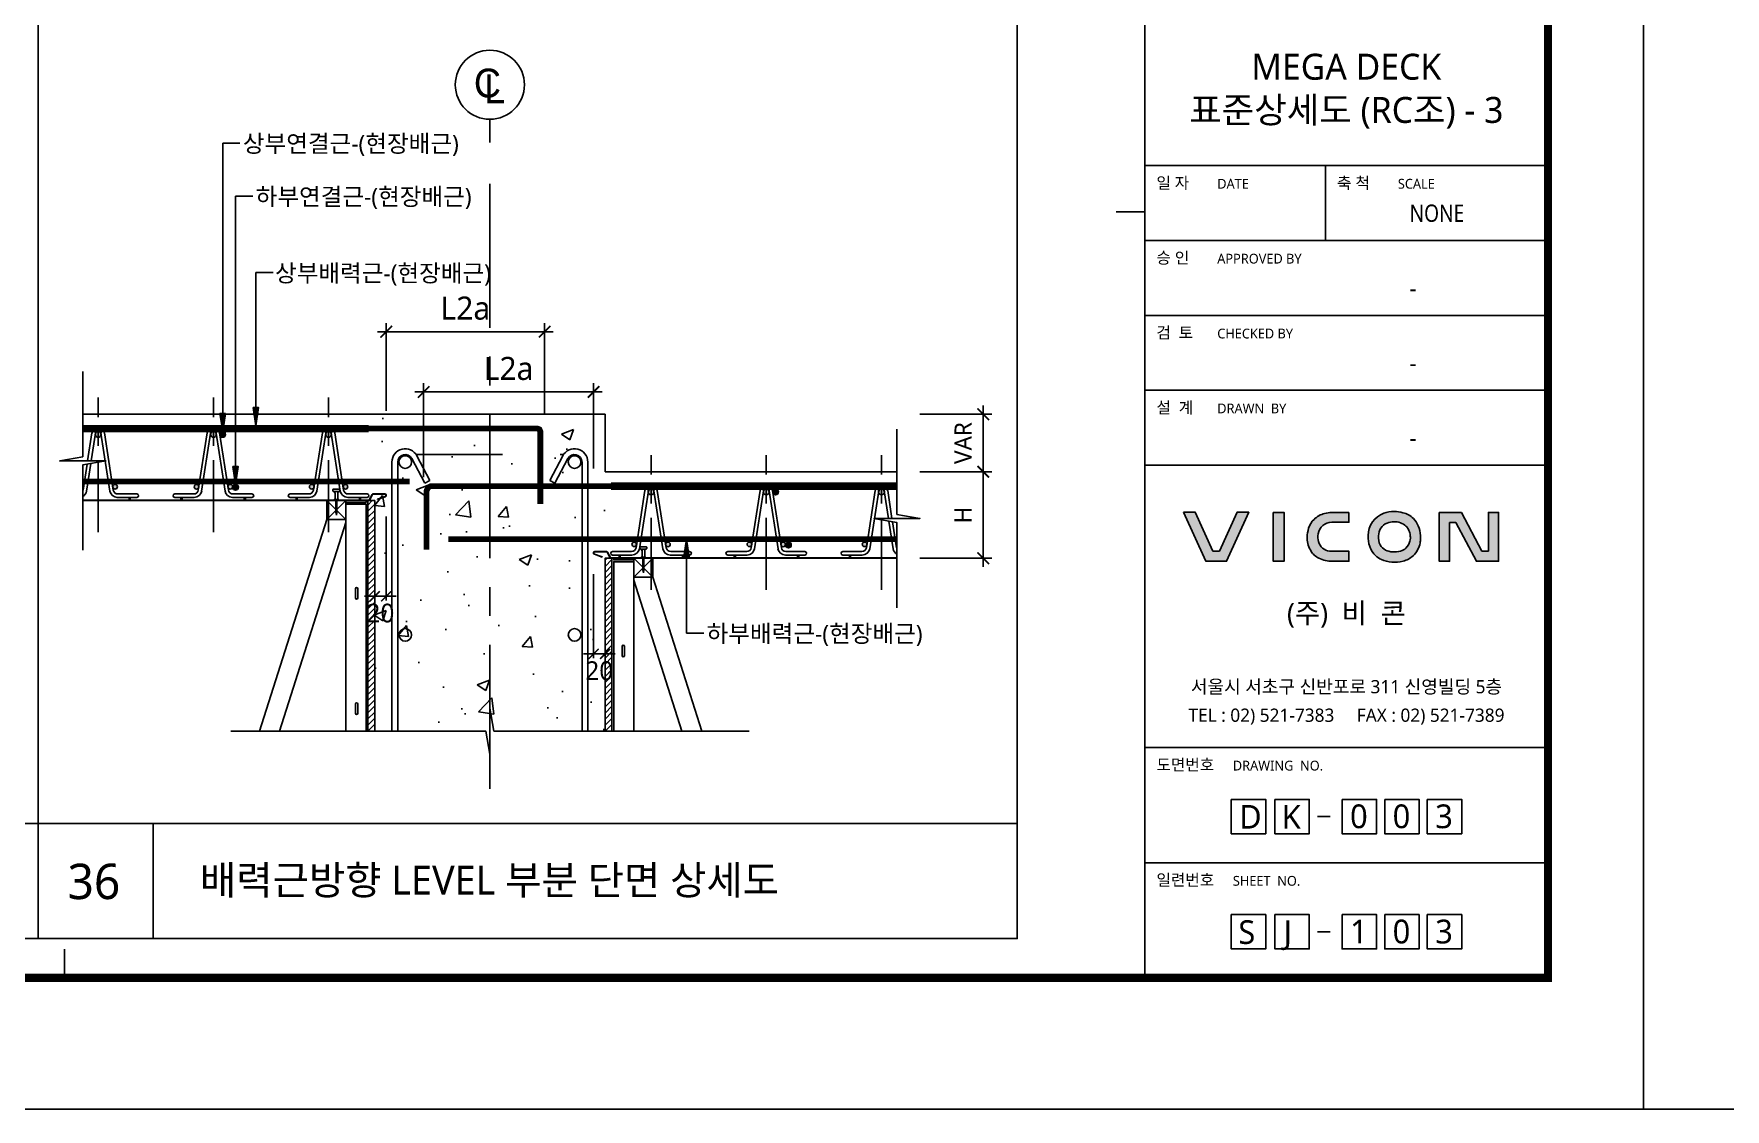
# Model space of a CAD drawing. Extents: x 10983 to 44623, y -18406 to 11294.
# Drawn here: x 33418 to 36354, y -6526 to -4660 of the extents above; entities that cross this region are included whole.
import ezdxf
from ezdxf.enums import TextEntityAlignment as Align

# ---------------------------------------------------------------- set-up
doc = ezdxf.new("R2010")
doc.units = 0
doc.header["$LTSCALE"] = 100
doc.header["$MEASUREMENT"] = 0
doc.header["$PDMODE"] = 3
doc.header["$PDSIZE"] = 10
for name, pattern in [('CEN', [62, 60, -1, 0, -1]), ('CENTERX2', [4, 2.5, -0.5, 0.5, -0.5]), ('HID', [2.5, 1.5, -1])]:
    doc.linetypes.add(name, pattern=pattern)
doc.layers.get('0').update_dxf_attribs({"linetype": 'CONTINUOUS'})
doc.layers.get('Defpoints').update_dxf_attribs({"color": 165, "linetype": 'CONTINUOUS'})
for name, color, linetype in [('-상부연결근', 4, 'CONTINUOUS'), ('-하부배력근', 3, 'CONTINUOUS'), ('-하부연결근', 4, 'CONTINUOUS'), ('0-TEXT', 3, 'CONTINUOUS'), ('DECK-CEN', 1, 'CEN'), ('DECK-CON', 2, 'CONTINUOUS'), ('DECK-DIM', 255, 'CONTINUOUS'), ('DECK-ETC STEEL', 6, 'CONTINUOUS'), ('DECK-HATCH', 251, 'CONTINUOUS'), ('DECK-LATTICE', 7, 'CONTINUOUS'), ('DECK-MAIN BAR', 2, 'CONTINUOUS'), ('DECK-PG', 4, 'CONTINUOUS'), ('DECK-RC', 251, 'CONTINUOUS'), ('DECK-RC(ETC)', 252, 'CONTINUOUS'), ('DECK-TABLE', 7, 'CONTINUOUS'), ('DECK-TEX1', 6, 'CONTINUOUS'), ('DECK-TEXT', 7, 'CONTINUOUS'), ('DECK-TITLE TEXT', 3, 'CONTINUOUS'), ('DECK-TRANS', 3, 'CONTINUOUS'), ('E2', 7, 'CONTINUOUS'), ('form', 7, 'CONTINUOUS'), ('form_TEX', 7, 'CONTINUOUS')]:
    doc.layers.add(name, color=color, linetype=linetype)
doc.styles.add('SY Panel', font='malgun.ttf')
doc.styles.add('VICON TEXT', font='malgun.ttf')
doc.styles.add('굴림', font='Gulim.ttf')
doc.styles.add('맑은고딕', font='malgun.ttf')
doc.dimstyles.new('STDECK-DIM', dxfattribs={"dimtxt": 35, "dimasz": 20, "dimexe": 15, "dimexo": 40, "dimgap": 10, "dimtad": 1, "dimdec": 0, "dimtxsty": 'SY Panel', "dimblk": 'ARCHTICK', "dimcen": 2.5, "dimdle": 15, "dimclrd": 7, "dimclre": 7, "dimclrt": 6, "dimadec": 0, "dimazin": 0, "dimtfac": 1, "dimtdec": 0, "dimtmove": 0, "dimatfit": 3, "dimldrblk": 'ARCHTICK', "dimfxl": 1, "dimarcsym": 0})
doc.dimstyles.new('STDECK-DIM 2', dxfattribs={"dimscale": 2.5, "dimtxt": 12, "dimasz": 7, "dimexe": 3, "dimexo": 3, "dimgap": 3, "dimtad": 1, "dimdec": 0, "dimlunit": 6, "dimtxsty": 'VICON TEXT', "dimblk": 'ARCHTICK', "dimcen": 2.5, "dimclrd": 7, "dimclre": 7, "dimclrt": 6, "dimadec": 0, "dimazin": 0, "dimtfac": 1, "dimtdec": 0, "dimtix": 1, "dimtmove": 0, "dimatfit": 3, "dimfxl": 1, "dimarcsym": 0})

# ---------------------------------------------------------------- blocks, each defined once
blk = doc.blocks.new('_ArchTick')
at = {"color": 0, "linetype": 'ByBlock', "const_width": 0.15}
blk.add_lwpolyline([(-0.5, -0.5), (0.5, 0.5)], dxfattribs=at)
blk = doc.blocks.new('*D194')
at = {"layer": 'DECK-DIM', "color": 7, "lineweight": -2}
for p, q in [((34009.5, -5497.4), (34009.5, -5643.5)), ((34029.5, -5497.4), (34029.5, -5643.5)), ((34009.5, -5636), (33992, -5636)), ((34029.5, -5636), (34009.5, -5636)), ((34029.5, -5636), (34047, -5636))]:
    blk.add_line(p, q, dxfattribs=at)
at = {"layer": 'Defpoints', "color": 0, "ltscale": 0.5}
for p in [(34009.5, -5489.9), (34029.5, -5489.9), (34009.5, -5636)]:
    blk.add_point(p, dxfattribs=at)
at = {"layer": 'DECK-DIM', "color": 7, "lineweight": -2, "ltscale": 0.5, "xscale": 17.5, "yscale": 17.5, "zscale": 17.5}
blk.add_blockref('_ArchTick', (34009.5, -5636), dxfattribs=at)
at = {"layer": 'DECK-DIM', "color": 7, "lineweight": -2, "ltscale": 0.5, "xscale": 17.5, "yscale": 17.5, "zscale": 17.5, "rotation": 180}
blk.add_blockref('_ArchTick', (34029.5, -5636), dxfattribs=at)
at = {"layer": 'DECK-DIM', "color": 6, "ltscale": 0.5, "insert": (34019.5, -5665.3), "char_height": 32.5, "attachment_point": 5, "style": 'VICON TEXT'}
blk.add_mtext('20', dxfattribs=at)
blk = doc.blocks.new('*D206')
at = {"layer": 'DECK-DIM', "color": 7, "lineweight": -2}
for p, q in [((34956.2, -5419.9), (35081.2, -5419.9)), ((35066.2, -5404.9), (35066.2, -5584.9)), ((34956.2, -5569.9), (35081.2, -5569.9))]:
    blk.add_line(p, q, dxfattribs=at)
at = {"layer": 'Defpoints', "color": 0, "ltscale": 0.5}
for p in [(34916.2, -5419.9), (34916.2, -5569.9), (35066.2, -5569.9)]:
    blk.add_point(p, dxfattribs=at)
at = {"layer": 'DECK-DIM', "color": 7, "lineweight": -2, "ltscale": 0.5, "xscale": 20, "yscale": 20, "zscale": 20}
for p, rotation in [((35066.2, -5419.9), 90), ((35066.2, -5569.9), 270)]:
    blk.add_blockref('_ArchTick', p, dxfattribs=dict(at, rotation=rotation))
at = {"layer": 'DECK-DIM', "color": 6, "ltscale": 0.5, "insert": (35031.2, -5494.9), "char_height": 30, "attachment_point": 5, "rotation": 90, "style": 'SY Panel'}
blk.add_mtext('H', dxfattribs=at)
blk = doc.blocks.new('*D207')
at = {"layer": 'DECK-DIM', "color": 7, "lineweight": -2}
for p, q in [((35066.2, -5304.9), (35066.2, -5434.9)), ((34956.2, -5319.9), (35081.2, -5319.9)), ((34956.2, -5419.9), (35081.2, -5419.9))]:
    blk.add_line(p, q, dxfattribs=at)
at = {"layer": 'Defpoints', "color": 0, "ltscale": 0.5}
for p in [(34916.2, -5319.9), (34916.2, -5419.9), (35066.2, -5419.9)]:
    blk.add_point(p, dxfattribs=at)
at = {"layer": 'DECK-DIM', "color": 7, "lineweight": -2, "ltscale": 0.5, "xscale": 20, "yscale": 20, "zscale": 20}
for p, rotation in [((35066.2, -5319.9), 90), ((35066.2, -5419.9), 270)]:
    blk.add_blockref('_ArchTick', p, dxfattribs=dict(at, rotation=rotation))
at = {"layer": 'DECK-DIM', "color": 6, "ltscale": 0.5, "insert": (35031.2, -5369.9), "char_height": 30, "attachment_point": 5, "rotation": 90, "style": 'SY Panel'}
blk.add_mtext('VAR', dxfattribs=at)
blk = doc.blocks.new('*D208')
at = {"layer": 'DECK-DIM', "color": 7, "lineweight": -2}
for p, q in [((34389.5, -5597.4), (34389.5, -5743.5)), ((34409.5, -5597.4), (34409.5, -5743.5)), ((34389.5, -5736), (34372, -5736)), ((34389.5, -5736), (34409.5, -5736)), ((34409.5, -5736), (34427, -5736))]:
    blk.add_line(p, q, dxfattribs=at)
at = {"layer": 'Defpoints', "color": 0, "ltscale": 0.5}
for p in [(34389.5, -5589.9), (34409.5, -5589.9), (34409.5, -5736)]:
    blk.add_point(p, dxfattribs=at)
at = {"layer": 'DECK-DIM', "color": 7, "lineweight": -2, "ltscale": 0.5, "xscale": 17.5, "yscale": 17.5, "zscale": 17.5}
blk.add_blockref('_ArchTick', (34389.5, -5736), dxfattribs=at)
at = {"layer": 'DECK-DIM', "color": 7, "lineweight": -2, "ltscale": 0.5, "xscale": 17.5, "yscale": 17.5, "zscale": 17.5, "rotation": 180}
blk.add_blockref('_ArchTick', (34409.5, -5736), dxfattribs=at)
at = {"layer": 'DECK-DIM', "color": 6, "ltscale": 0.5, "insert": (34399.5, -5765.3), "char_height": 32.5, "attachment_point": 5, "style": 'VICON TEXT'}
blk.add_mtext('20', dxfattribs=at)
blk = doc.blocks.new('*D211')
at = {"layer": 'DECK-DIM', "color": 7, "lineweight": -2}
for p, q in [((34029.5, -5314.1), (34029.5, -5161.7)), ((34304.5, -5319.1), (34304.5, -5161.7)), ((34014.5, -5176.7), (34319.5, -5176.7))]:
    blk.add_line(p, q, dxfattribs=at)
at = {"layer": 'Defpoints', "color": 0, "ltscale": 0.5}
for p in [(34304.5, -5176.7), (34029.5, -5354.1), (34304.5, -5359.1)]:
    blk.add_point(p, dxfattribs=at)
at = {"layer": 'DECK-DIM', "color": 7, "lineweight": -2, "ltscale": 0.5, "xscale": 20, "yscale": 20, "zscale": 20, "rotation": 180}
blk.add_blockref('_ArchTick', (34029.5, -5176.7), dxfattribs=at)
at = {"layer": 'DECK-DIM', "color": 7, "lineweight": -2, "ltscale": 0.5, "xscale": 20, "yscale": 20, "zscale": 20}
blk.add_blockref('_ArchTick', (34304.5, -5176.7), dxfattribs=at)
at = {"layer": 'DECK-DIM', "color": 6, "ltscale": 0.5, "insert": (34167, -5136), "char_height": 40, "attachment_point": 5, "style": 'SY Panel'}
blk.add_mtext('L2a', dxfattribs=at)
blk = doc.blocks.new('*D215')
at = {"layer": 'DECK-DIM', "color": 7, "lineweight": -2}
for p, q in [((34079.5, -5281.3), (34404.5, -5281.3)), ((34094.5, -5429.1), (34094.5, -5266.3)), ((34389.5, -5414.1), (34389.5, -5266.3))]:
    blk.add_line(p, q, dxfattribs=at)
at = {"layer": 'Defpoints', "color": 0, "ltscale": 0.5}
for p in [(34389.5, -5281.3), (34389.5, -5454.1), (34094.5, -5469.1)]:
    blk.add_point(p, dxfattribs=at)
at = {"layer": 'DECK-DIM', "color": 7, "lineweight": -2, "ltscale": 0.5, "xscale": 20, "yscale": 20, "zscale": 20, "rotation": 180}
blk.add_blockref('_ArchTick', (34094.5, -5281.3), dxfattribs=at)
at = {"layer": 'DECK-DIM', "color": 7, "lineweight": -2, "ltscale": 0.5, "xscale": 20, "yscale": 20, "zscale": 20}
blk.add_blockref('_ArchTick', (34389.5, -5281.3), dxfattribs=at)
at = {"layer": 'DECK-DIM', "color": 6, "ltscale": 0.5, "insert": (34242, -5240.7), "char_height": 40, "attachment_point": 5, "style": 'SY Panel'}
blk.add_mtext('L2a', dxfattribs=at)
blk = doc.blocks.new('tg4')
at = {"layer": 'DECK-MAIN BAR'}
h = blk.add_hatch(color=256, dxfattribs=at)
h.dxf.hatch_style = 1
h.paths.add_polyline_path([(7710.5, 42136.7, 0.414214), (7705.5, 42131.7, 0.414214), (7710.5, 42126.7)])
h.paths.add_polyline_path([(7735.8, 42040.8, 1), (7743.8, 42040.8, 1)])
h.paths.add_polyline_path([(7710.5, 42136.7), (7710.5, 42126.7, 0.414214), (7715.5, 42131.7, 0.414214)])
edge = h.paths.add_edge_path()
edge.add_line((7683.8, 42043.8), (7683.8, 42037.7))
edge.add_arc((7681.2, 42040.7), 4, 310.4298, 409.5702)
h = blk.add_hatch(color=256, dxfattribs=at)
h.dxf.hatch_style = 1
h.paths.add_polyline_path([(7877.2, 42040.7, 1), (7885.2, 42040.7, 1)])
h.paths.add_polyline_path([(7910.5, 42136.7, 0.414214), (7905.5, 42131.7, 0.414214), (7910.5, 42126.7)])
h.paths.add_polyline_path([(7935.8, 42040.8, 1), (7943.8, 42040.8, 1)])
h.paths.add_polyline_path([(7910.5, 42136.7), (7910.5, 42126.7, 0.414214), (7915.5, 42131.7, 0.414214)])
h = blk.add_hatch(color=256, dxfattribs=at)
h.dxf.hatch_style = 1
h.paths.add_polyline_path([(8077.2, 42040.7, 1), (8085.2, 42040.7, 1)])
h.paths.add_polyline_path([(8110.5, 42136.7, 0.414214), (8105.5, 42131.7, 0.414214), (8110.5, 42126.7)])
h.paths.add_polyline_path([(8135.8, 42040.8, 1), (8143.8, 42040.8, 1)])
h.paths.add_polyline_path([(8110.5, 42136.7), (8110.5, 42126.7, 0.414214), (8115.5, 42131.7, 0.414214)])
at = {"layer": 'DECK-CEN', "linetype": 'CENTERX2', "ltscale": 0.5}
for p, q in [((7710.5, 41961.8), (7710.5, 42195.4)), ((7910.5, 41961.8), (7910.5, 42195.4)), ((8110.5, 41961.8), (8110.5, 42195.4))]:
    blk.add_line(p, q, dxfattribs=at)
at = {"layer": 'DECK-LATTICE', "ltscale": 0.5}
for p, q in [((8179.9, 42146.7), (7683.8, 42146.7)), ((8179.9, 42136.7), (7683.8, 42136.7)), ((7692.2, 42085.7), (7699.7, 42134.3)), ((7698.3, 42085.7), (7705.7, 42133.6)), ((7730.8, 42033.2), (7715.2, 42133.6)), ((7736.6, 42035), (7721.2, 42134.3)), ((7884.3, 42035), (7899.7, 42134.3)), ((7890.1, 42033.2), (7905.7, 42133.6)), ((7930.8, 42033.2), (7915.2, 42133.6)), ((7936.6, 42035), (7921.2, 42134.3)), ((8084.3, 42035), (8099.7, 42134.3)), ((8090.1, 42033.2), (8105.7, 42133.6)), ((8130.8, 42033.2), (8115.2, 42133.6)), ((8136.6, 42035), (8121.2, 42134.3)), ((7690.1, 42033.2), (7697.6, 42081.1)), ((7684.3, 42035), (7691.3, 42080)), ((7777.5, 42028.2), (7744.5, 42028.2)), ((7843.5, 42028.2), (7876.4, 42028.2)), ((7977.5, 42028.2), (7944.5, 42028.2)), ((8043.5, 42028.2), (8076.4, 42028.2)), ((8177.5, 42028.2), (8144.5, 42028.2)), ((7777.5, 42022.2), (7743.7, 42022.2)), ((7843.5, 42022.2), (7877.3, 42022.2)), ((7977.5, 42022.2), (7943.7, 42022.2)), ((8043.5, 42022.2), (8077.3, 42022.2)), ((8177.5, 42022.2), (8143.7, 42022.2))]:
    blk.add_line(p, q, dxfattribs=at)
for centre, radius, start, end in [((7702.7, 42133.7), 3.01, 349.5852, 169.9415), ((7718.2, 42133.7), 3.01, 10.0585, 190.4148), ((7902.7, 42133.7), 3.01, 349.5852, 169.9415), ((7918.2, 42133.7), 3.01, 10.0585, 190.4148), ((8102.7, 42133.7), 3.01, 349.5852, 169.9415), ((8118.2, 42133.7), 3.01, 10.0585, 190.4148), ((7676.4, 42036.2), 8, 336.4782, 351.1777), ((7677.3, 42035.2), 13, 299.8906, 351.1777), ((7743.7, 42035.2), 13, 188.8223, 270), ((7744.5, 42036.2), 8, 188.8223, 270), ((7777.5, 42025.2), 3, 270, 90), ((7843.5, 42025.2), 3, 90, 270), ((7876.4, 42036.2), 8, 270, 351.1777), ((7877.3, 42035.2), 13, 270, 351.1777), ((7943.7, 42035.2), 13, 188.8223, 270), ((7944.5, 42036.2), 8, 188.8223, 270), ((7977.5, 42025.2), 3, 270, 90), ((8043.5, 42025.2), 3, 90, 270), ((8076.4, 42036.2), 8, 270, 351.1777), ((8077.3, 42035.2), 13, 270, 351.1777), ((8143.7, 42035.2), 13, 188.8223, 270), ((8144.5, 42036.2), 8, 188.8223, 270), ((8177.5, 42025.2), 3, 270, 90)]:
    blk.add_arc(centre, radius, start, end, dxfattribs=at)
at = {"layer": 'DECK-MAIN BAR', "ltscale": 0.5}
for centre, radius in [((7710.5, 42131.7), 5), ((7910.5, 42131.7), 5), ((8110.5, 42131.7), 5), ((7739.8, 42040.8), 4), ((7881.2, 42040.7), 4), ((7939.8, 42040.8), 4), ((8081.2, 42040.7), 4), ((8139.8, 42040.8), 4)]:
    blk.add_circle(centre, radius, dxfattribs=at)
blk.add_arc((7681.2, 42040.7), 4, 310.4298, 49.5702, dxfattribs=at)
at = {"layer": 'DECK-PG'}
for p, q in [((8180.8, 42017.8), (8186.1, 42027.5)), ((8181.3, 42017.5), (8186.6, 42027.2)), ((8187.4, 42028.2), (8208.1, 42028.2)), ((8187.4, 42027.7), (8208.1, 42027.7)), ((8208.7, 42023.9), (8195.4, 42019.1)), ((8208.6, 42023.9), (8195.4, 42019.1)), ((8208.9, 42023.5), (8195.5, 42018.6)), ((7764, 42021.2), (7764, 42018.7)), ((7764.5, 42018.7), (7764.5, 42021.2)), ((7765, 42021.2), (7765, 42017.5)), ((7765, 42018.7), (7765, 42020.7)), ((7765.5, 42021.2), (7765.5, 42017.2)), ((7766, 42017.5), (7766, 42021.2)), ((7854, 42021.2), (7854, 42018.7)), ((7854.5, 42018.7), (7854.5, 42021.2)), ((7855, 42021.2), (7855, 42017.5)), ((7855, 42018.7), (7855, 42020.7)), ((7855.5, 42021.2), (7855.5, 42017.2)), ((7856, 42017.5), (7856, 42021.2)), ((7964, 42021.2), (7964, 42018.7)), ((7964.5, 42018.7), (7964.5, 42021.2)), ((7965, 42021.2), (7965, 42017.5)), ((7965, 42018.7), (7965, 42020.7)), ((7965.5, 42021.2), (7965.5, 42017.2)), ((7966, 42017.5), (7966, 42021.2)), ((8054, 42021.2), (8054, 42018.7)), ((8054.5, 42018.7), (8054.5, 42021.2)), ((8055, 42021.2), (8055, 42017.5)), ((8055, 42018.7), (8055, 42020.7)), ((8055.5, 42021.2), (8055.5, 42017.2)), ((8056, 42017.5), (8056, 42021.2)), ((8164, 42021.2), (8164, 42018.7)), ((8164.5, 42018.7), (8164.5, 42021.2)), ((8165, 42021.2), (8165, 42017.5)), ((8165, 42018.7), (8165, 42020.7)), ((8165.5, 42021.2), (8165.5, 42017.2)), ((8166, 42017.5), (8166, 42021.2)), ((8166, 42016.7), (8179.9, 42016.7)), ((8166.2, 42017.2), (8179.9, 42017.2)), ((8195.4, 42019.1), (8195.5, 42018.6))]:
    blk.add_line(p, q, dxfattribs=at)
at = {"layer": 'DECK-PG', "ltscale": 0.5}
for p, q in [((7764.7, 42017.2), (7683.8, 42017.2)), ((7765, 42016.7), (7683.8, 42016.7)), ((7855, 42016.7), (7766, 42016.7)), ((7854.7, 42017.2), (7766.2, 42017.2)), ((7965, 42016.7), (7856, 42016.7)), ((7964.7, 42017.2), (7856.2, 42017.2)), ((8055, 42016.7), (7966, 42016.7)), ((8054.7, 42017.2), (7966.2, 42017.2)), ((8165, 42016.7), (8056, 42016.7)), ((8164.7, 42017.2), (8056.2, 42017.2))]:
    blk.add_line(p, q, dxfattribs=at)
at = {"layer": 'DECK-PG'}
for centre, radius, start, end in [((8187.4, 42026.8), 1.46, 90, 151.3895), ((8187.4, 42026.8), 0.955, 90, 151.3895), ((8208.1, 42025.8), 2.46, 290, 90), ((8208.1, 42025.8), 1.96, 290, 90), ((7765, 42021.2), 1, 0, 180), ((7765, 42021.2), 1, 0, 180), ((7764.5, 42018.7), 0.5, 180, 0), ((7765, 42021.2), 0.5, 0, 180), ((7764.7, 42017.5), 0.25, 270, 0), ((7765, 42017.2), 0.5, 270, 0), ((7766, 42017.2), 0.5, 180, 270), ((7766.2, 42017.5), 0.25, 180, 270), ((7855, 42021.2), 1, 0, 180), ((7855, 42021.2), 1, 0, 180), ((7854.5, 42018.7), 0.5, 180, 0), ((7855, 42021.2), 0.5, 0, 180), ((7854.7, 42017.5), 0.25, 270, 0), ((7855, 42017.2), 0.5, 270, 0), ((7856, 42017.2), 0.5, 180, 270), ((7856.2, 42017.5), 0.25, 180, 270), ((7965, 42021.2), 1, 0, 180), ((7965, 42021.2), 1, 0, 180), ((7964.5, 42018.7), 0.5, 180, 0), ((7965, 42021.2), 0.5, 0, 180), ((7964.7, 42017.5), 0.25, 270, 0), ((7965, 42017.2), 0.5, 270, 0), ((7966, 42017.2), 0.5, 180, 270), ((7966.2, 42017.5), 0.25, 180, 270), ((8055, 42021.2), 1, 0, 180), ((8055, 42021.2), 1, 0, 180), ((8054.5, 42018.7), 0.5, 180, 0), ((8055, 42021.2), 0.5, 0, 180), ((8054.7, 42017.5), 0.25, 270, 0), ((8055, 42017.2), 0.5, 270, 0), ((8056, 42017.2), 0.5, 180, 270), ((8056.2, 42017.5), 0.25, 180, 270), ((8165, 42021.2), 1, 0, 180), ((8165, 42021.2), 1, 0, 180), ((8164.5, 42018.7), 0.5, 180, 0), ((8165, 42021.2), 0.5, 0, 180), ((8164.7, 42017.5), 0.25, 270, 0), ((8165, 42017.2), 0.5, 270, 0), ((8166, 42017.2), 0.5, 180, 270), ((8166.2, 42017.5), 0.25, 180, 270), ((8179.9, 42018.3), 1.05, 270, 331.3895), ((8179.9, 42018.3), 1.55, 270, 331.3895)]:
    blk.add_arc(centre, radius, start, end, dxfattribs=at)
blk = doc.blocks.new('VICON 로고')
h = blk.add_hatch(color=8)
h.dxf.hatch_style = 1
h.paths.add_polyline_path([(21112.8, 2783.5), (21157.6, 2783.5), (21205.8, 2889.7), (21180.7, 2889.7), (21142.4, 2805.5), (21128, 2805.5), (21089.6, 2889.7), (21064.5, 2889.7)])
h.paths.add_polyline_path([(21259, 2783.4), (21282.4, 2783.4), (21282.4, 2889.5), (21259, 2889.5)])
h.paths.add_polyline_path([(21356.5, 2842.7, -0.373541), (21386.1, 2868.3), (21423.2, 2868.3), (21423.2, 2889.5), (21386.1, 2889.5, 0.051671), (21370.5, 2887.3, 0.131595), (21347.5, 2874.5, 0.127719), (21335.9, 2855.4, 0.067192), (21332.7, 2835.5, 0.01143), (21332.7, 2833.1, 0.141078), (21341.5, 2804.8, 0.061908), (21348.1, 2797, 0.071442), (21357.9, 2790.3, 0.114733), (21387.6, 2783.4), (21423.2, 2783.4), (21423.2, 2805.1), (21387.6, 2805.1, -0.017106), (21381.1, 2805.6, -0.30682), (21357.5, 2826.2, -0.100525)])
h.paths.add_polyline_path([(21481.4, 2795.5, 0.088872), (21493.7, 2787.3, 0.086691), (21516.4, 2781.7, 0.078736), (21540.8, 2783.9, 0.121785), (21562.4, 2795.4, 0.170478), (21577.7, 2823.4, 0.035083), (21578.6, 2833, 0.022918), (21578.5, 2839.4, 0.077261), (21573.7, 2860.7, 0.105839), (21563.2, 2876.4, 0.135555), (21540.4, 2888.9, 0.052602), (21521.7, 2891.4, 0.091585), (21498.9, 2887.7, 0.320638), (21465.2, 2839.2, 0.222412)])
h.paths.add_polyline_path([(21487.6, 2838.4, -0.297294), (21506.3, 2866.5, -0.092536), (21521.1, 2869.3, -0.087656), (21535.2, 2867.1, -0.116333), (21547.1, 2859.8, -0.095204), (21552.5, 2852.3, -0.065441), (21556.1, 2842.5, -0.047114), (21556.6, 2833.5, -0.031136), (21555.7, 2826.9, -0.137865), (21547.1, 2812.2, -0.101523), (21535.3, 2805.6, -0.091497), (21518, 2803.8, -0.090774), (21502.5, 2807.9, -0.13619), (21491.3, 2819.3, -0.158608)], flags=16)
h.paths.add_polyline_path([(21641.6, 2867.4), (21655.3, 2867.4), (21699.9, 2783.4), (21748, 2783.4), (21748, 2889.5), (21725.9, 2889.5), (21725.9, 2805.5), (21712, 2805.5), (21667.5, 2889.5), (21619.4, 2889.5), (21619.4, 2783.4), (21641.6, 2783.4)])
at = {"color": 8}
for points in [[(21064.5, 2889.7), (21089.6, 2889.7), (21128, 2805.5), (21142.4, 2805.5), (21180.7, 2889.7), (21205.8, 2889.7), (21157.6, 2783.5), (21112.8, 2783.5)], [(21259, 2889.5), (21282.4, 2889.5), (21282.4, 2783.4), (21259, 2783.4)], [(21619.4, 2889.5), (21619.4, 2783.4), (21641.6, 2783.4), (21641.6, 2867.4), (21655.3, 2867.4), (21699.9, 2783.4), (21748, 2783.4), (21748, 2889.5), (21725.9, 2889.5), (21725.9, 2805.5), (21712, 2805.5), (21667.5, 2889.5)]]:
    blk.add_lwpolyline(points, close=True, dxfattribs=at)
for points in [[(21423.2, 2889.5), (21423.2, 2868.3), (21386.1, 2868.3, 0.373541), (21356.5, 2842.7, 0.100525), (21357.5, 2826.2, 0.30682), (21381.1, 2805.6, 0.017106), (21387.6, 2805.1), (21423.2, 2805.1), (21423.2, 2783.4), (21387.6, 2783.4, -0.114733), (21357.9, 2790.3, -0.071442), (21348.1, 2797, -0.061908), (21341.5, 2804.8, -0.141078), (21332.7, 2833.1, -0.01143), (21332.7, 2835.5, -0.067192), (21335.9, 2855.4, -0.127719), (21347.5, 2874.5, -0.131595), (21370.5, 2887.3, -0.051671), (21386.1, 2889.5)], [(21487.6, 2838.4, -0.297294), (21506.3, 2866.5, -0.092536), (21521.1, 2869.3, -0.087656), (21535.2, 2867.1, -0.116333), (21547.1, 2859.8, -0.095204), (21552.5, 2852.3, -0.065441), (21556.1, 2842.5, -0.047114), (21556.6, 2833.5, -0.031136), (21555.7, 2826.9, -0.137865), (21547.1, 2812.2, -0.101523), (21535.3, 2805.6, -0.091497), (21518, 2803.8, -0.090774), (21502.5, 2807.9, -0.13619), (21491.3, 2819.3, -0.158608)]]:
    blk.add_lwpolyline(points, format="xyb", close=True, dxfattribs=at)
blk.add_lwpolyline([(21465.2, 2839.2, -0.320638), (21498.9, 2887.7, -0.091585), (21521.7, 2891.4, -0.052602), (21540.4, 2888.9, -0.135555), (21563.2, 2876.4, -0.105839), (21573.7, 2860.7, -0.077261), (21578.5, 2839.4, -0.022918), (21578.6, 2833, -0.035083), (21577.7, 2823.4, -0.170478), (21562.4, 2795.4, -0.121785), (21540.8, 2783.9, -0.078736), (21516.4, 2781.7, -0.086691), (21493.7, 2787.3, -0.088872), (21481.4, 2795.5, -0.222412), (21465.2, 2839.2, -0.222412)], format="xyb", dxfattribs=at)

msp = doc.modelspace()

# ---------------------------------------------------------------- hatches: boundary and pattern name
at = {"layer": '-상부연결근', "linetype": 'ByBlock'}
h = msp.add_hatch(color=0, dxfattribs=at)
h.paths.add_polyline_path([(33750.3, -5318.4), (33745.6, -5318.4), (33745.6, -5349.9)])
h.paths.add_polyline_path([(33745.6, -5318.4), (33740.9, -5318.4), (33745.6, -5349.9)])
at = {"layer": '-상부연결근'}
h = msp.add_hatch(color=256, dxfattribs=at)
h.dxf.hatch_style = 1
h.paths.add_polyline_path([(33750.6, -5354.9, 1), (33740.6, -5354.9, 1)])
h = msp.add_hatch(color=256, dxfattribs=at)
h.dxf.hatch_style = 1
h.paths.add_polyline_path([(34710.6, -5454.9, 1), (34700.6, -5454.9, 1)])
at = {"layer": '-하부배력근', "linetype": 'ByBlock'}
h = msp.add_hatch(color=0, dxfattribs=at)
h.paths.add_polyline_path([(34546.1, -5568.3), (34550.8, -5568.3), (34550.8, -5536.9)])
h.paths.add_polyline_path([(34550.8, -5568.3), (34555.5, -5568.3), (34550.8, -5536.9)])
at = {"layer": '-하부연결근', "linetype": 'ByBlock'}
h = msp.add_hatch(color=0, dxfattribs=at)
h.paths.add_polyline_path([(33767.8, -5441.8), (33767.8, -5410.4), (33763.1, -5410.4)])
h.paths.add_polyline_path([(33767.8, -5441.8), (33772.5, -5410.4), (33767.8, -5410.4)])
at = {"layer": '-하부연결근'}
h = msp.add_hatch(color=256, dxfattribs=at)
h.dxf.hatch_style = 1
h.paths.add_polyline_path([(33772.8, -5446.8, 1), (33762.8, -5446.8, 1)])
h = msp.add_hatch(color=256, dxfattribs=at)
h.dxf.hatch_style = 1
h.paths.add_polyline_path([(34732.8, -5546.9, 1), (34722.8, -5546.9, 1)])
at = {"linetype": 'ByBlock'}
h = msp.add_hatch(color=256, dxfattribs=at)
h.paths.add_polyline_path([(33798.5, -5308.4), (33803.2, -5308.4), (33803.2, -5339.9)])
h.paths.add_polyline_path([(33803.2, -5308.4), (33808, -5308.4), (33803.2, -5339.9)])
at = {"layer": 'DECK-HATCH'}
h = msp.add_hatch(dxfattribs=at)
h.set_pattern_fill('AR-CONC', color=256, scale=30, style=0)
h.set_pattern_definition([(50, (6451.72, -5287.87), (215.178, -18.8256), [22.5, -247.5]), (355, (6451.72, -5287.87), (-41.6254, 225.6576), [18, -198]), (100.45144, (6469.66, -5289.44), (173.5527, 206.832), [19.122, -210.3426]), (46.1842, (6451.72, -5227.87), (320.1724, -49.6558), [33.75, -371.25]), (96.6356, (6478.4, -5232), (280.3986, 292.2356), [28.683, -315.514]), (351.1842, (6451.72, -5227.87), (280.3986, 292.2356), [27, -297]), (21, (6481.72, -5242.87), (179.0721, -120.7857), [22.5, -247.5]), (326, (6481.72, -5242.87), (72.9946, 217.545), [18, -198]), (71.45144, (6496.65, -5252.93), (252.0667, 96.7593), [19.122, -210.3426]), (37.5, (6451.725, -5287.87), (3.64796, 99.86816), [0, -195.6, 0, -201, 0, -198.75]), (7.5, (6451.72, -5287.87), (78.92086, 118.3235), [0, -114.6, 0, -191.1, 0, -75.75]), (327.5, (6384.825, -5287.87), (160.14673, -6.76646), [0, -75, 0, -234, 0, -310.5]), (317.5, (6354.82, -5287.87), (174.95585, 30.0315), [0, -97.5, 0, -155.4, 0, -220.5])])
h.paths.add_polyline_path([(34209.5, -5319.9), (34009.5, -5319.9), (34009.5, -5870), (34202.4, -5870), (34209.5, -5910), (34209.5, -5830)])
h.paths.add_polyline_path([(34409.5, -5319.9), (34209.5, -5319.9), (34209.5, -5830), (34216.5, -5870), (34409.5, -5870)])
at = {"layer": 'DECK-HATCH', "linetype": 'ByBlock'}
h = msp.add_hatch(dxfattribs=at)
h.set_pattern_fill('ANSI31', color=256, scale=60, style=0)
h.set_pattern_definition([(45, (-95376.979, -43253.549), (-5.30330086, 5.30330086), [])])
h.paths.add_polyline_path([(34009.5, -5469.9), (33997.5, -5469.9), (33997.5, -5870), (34009.5, -5870)])
h.paths.add_polyline_path([(33990.2, -5588.5), (34048.8, -5588.5), (34048.8, -5633.5), (33990.2, -5633.5)], flags=9)
h = msp.add_hatch(dxfattribs=at)
h.set_pattern_fill('ANSI31', color=256, scale=60, style=0)
h.set_pattern_definition([(45, (-97076.979, -41653.549), (-5.30330086, 5.30330086), [])])
h.paths.add_polyline_path([(34421.5, -5569.9), (34409.5, -5569.9), (34409.5, -5870), (34421.5, -5870)])
h.paths.add_polyline_path([(34370.2, -5688.5), (34428.8, -5688.5), (34428.8, -5733.5), (34370.2, -5733.5)], flags=9)

# ---------------------------------------------------------------- linework, layer by layer
at = {"layer": '-상부연결근', "color": 0, "linetype": 'ByBlock'}
for p, q in [((33745.6, -4849.3), (33775.6, -4849.3)), ((33745.6, -5349.9), (33745.6, -4849.3))]:
    msp.add_line(p, q, dxfattribs=at)
msp.add_lwpolyline([(33750.3, -5318.4), (33740.9, -5318.4), (33745.6, -5349.9), (33750.3, -5318.4)], dxfattribs=at)
at = {"layer": '-상부연결근'}
for centre in [(33745.6, -5354.9), (34705.6, -5454.9)]:
    msp.add_circle(centre, 5, dxfattribs=at)
at = {"layer": '-하부배력근', "color": 0, "linetype": 'ByBlock'}
for p, q in [((34550.8, -5536.9), (34550.8, -5700)), ((34550.8, -5700), (34580.8, -5700))]:
    msp.add_line(p, q, dxfattribs=at)
at = {"layer": '-하부배력근', "ltscale": 0.5, "const_width": 10}
for points in [[(33502.3, -5436.8), (34070.5, -5436.8)], [(34137.5, -5536.8), (34915.7, -5536.8)]]:
    msp.add_lwpolyline(points, dxfattribs=at)
at = {"layer": '-하부배력근', "color": 0, "linetype": 'ByBlock'}
msp.add_lwpolyline([(34546.1, -5568.3), (34555.5, -5568.3), (34550.8, -5536.9), (34546.1, -5568.3)], dxfattribs=at)
at = {"layer": '-하부연결근', "color": 0, "linetype": 'ByBlock'}
for p, q in [((33767.8, -4941.5), (33797.8, -4941.5)), ((33767.8, -5441.8), (33767.8, -4941.5))]:
    msp.add_line(p, q, dxfattribs=at)
msp.add_lwpolyline([(33763.1, -5410.4), (33772.5, -5410.4), (33767.8, -5441.8), (33763.1, -5410.4)], dxfattribs=at)
at = {"layer": '-하부연결근'}
for centre in [(33767.8, -5446.8), (34727.8, -5546.9)]:
    msp.add_circle(centre, 5, dxfattribs=at)
at = {"linetype": 'ByBlock'}
for p in [(33803.2, -5339.9), (33833.2, -5074.2)]:
    msp.add_line(p, (33803.2, -5074.2), dxfattribs=at)
msp.add_lwpolyline([(33798.5, -5308.4), (33808, -5308.4), (33803.2, -5339.9), (33798.5, -5308.4)], dxfattribs=at)
at = {"layer": 'DECK-CEN', "linetype": 'CENTERX2'}
msp.add_line((34209.5, -5970), (34209.5, -4898), dxfattribs=at)
at = {"layer": 'DECK-CON'}
for p, q in [((34409.5, -5319.9), (33502.8, -5319.9)), ((34409.5, -5419.9), (34409.5, -5319.9)), ((34409.5, -5419.9), (34916.2, -5419.9))]:
    msp.add_line(p, q, dxfattribs=at)
for points in [[(33502.8, -5245.9), (33502.8, -5393.8), (33462.8, -5400.9), (33542.8, -5400.9), (33502.8, -5407.9), (33502.8, -5555.9)], [(33502.8, -5245.9), (33502.8, -5393.8), (33462.8, -5400.9), (33542.8, -5400.9), (33502.8, -5407.9), (33502.8, -5555.9)], [(34916.2, -5345.9), (34916.2, -5493.8), (34956.2, -5500.9), (34876.2, -5500.9), (34916.2, -5507.9), (34916.2, -5655.9)], [(33759.5, -5870), (34202.4, -5870), (34209.5, -5910), (34209.5, -5830), (34216.5, -5870), (34659.5, -5870)]]:
    msp.add_lwpolyline(points, dxfattribs=at)
for points in [[(33997.5, -5469.9), (34009.5, -5469.9), (34009.5, -5870), (33997.5, -5870)], [(34421.5, -5569.9), (34409.5, -5569.9), (34409.5, -5870), (34421.5, -5870)]]:
    msp.add_lwpolyline(points, close=True, dxfattribs=at)
at = {"layer": 'DECK-ETC STEEL'}
for points in [[(33994.5, -5469.9), (33997.5, -5469.9), (33997.5, -5870), (33994.5, -5870), (33994.5, -5475.9), (33959.5, -5475.9), (33959.5, -5472.9), (33994.5, -5472.9), (33994.5, -5469.9), (33997.5, -5469.9)], [(34424.5, -5569.9), (34421.5, -5569.9), (34421.5, -5870), (34424.5, -5870), (34424.5, -5575.9), (34459.5, -5575.9), (34459.5, -5572.9), (34424.5, -5572.9), (34424.5, -5569.9), (34421.5, -5569.9)]]:
    msp.add_lwpolyline(points, dxfattribs=at)
at = {"layer": 'DECK-RC'}
for p, q in [((34039.5, -5870), (34039.5, -5402.9)), ((34049.5, -5870), (34049.5, -5402.9)), ((34074, -5396.8), (34096.5, -5439.8)), ((34082.9, -5392.2), (34105.3, -5435.2)), ((34336.1, -5392.2), (34313.6, -5435.2)), ((34345, -5396.8), (34322.5, -5439.8)), ((34369.5, -5870), (34369.5, -5402.9)), ((34379.5, -5870), (34379.5, -5402.9)), ((34096.5, -5439.8), (34105.3, -5435.2)), ((34322.5, -5439.8), (34313.6, -5435.2))]:
    msp.add_line(p, q, dxfattribs=at)
at = {"layer": 'DECK-RC', "linetype": 'HID'}
msp.add_line((34081.4, -5389.9), (34337.5, -5389.9), dxfattribs=at)
at = {"layer": 'DECK-RC'}
for centre in [(34062.5, -5402.9), (34356.5, -5402.9), (34062.5, -5702.9), (34356.5, -5702.9)]:
    msp.add_circle(centre, 11, dxfattribs=at)
for centre, radius, start, end in [((34062.5, -5402.9), 23, 27.5898, 180), ((34062.5, -5402.9), 13, 27.5824, 180), ((34356.5, -5402.9), 23, 0, 152.4102), ((34356.5, -5402.9), 13, 0, 152.4176)]:
    msp.add_arc(centre, radius, start, end, dxfattribs=at)
at = {"layer": 'DECK-RC(ETC)'}
for p, q in [((33937, -5450.9), (33937, -5452.9)), ((33938, -5449.9), (33948, -5449.9)), ((33938, -5453.9), (33948, -5453.9)), ((33940.7, -5456.2), (33940.7, -5466.6)), ((33945.3, -5456.2), (33945.3, -5466.6)), ((33949, -5450.9), (33949, -5452.9)), ((33959.5, -5502.9), (33926.5, -5469.9)), ((33926.5, -5502.9), (33959.5, -5469.9)), ((33939, -5468.5), (33939, -5469.3)), ((33939.6, -5467.9), (33940.1, -5467.9)), ((33939.6, -5469.9), (33946.4, -5469.9)), ((33940.1, -5467.9), (33945.9, -5467.9)), ((33942, -5467.9), (33944, -5467.9)), ((33942, -5469.9), (33942, -5490.4)), ((33942, -5490.4), (33943, -5495.4)), ((33943, -5495.4), (33944, -5490.4)), ((33944, -5469.9), (33944, -5490.4)), ((33945.9, -5467.9), (33946.4, -5467.9)), ((33947, -5468.5), (33947, -5469.3)), ((33959.5, -5870), (33959.5, -5475.9)), ((33926.5, -5502.9), (33809.5, -5870)), ((33959.5, -5508), (33844.1, -5870)), ((34481, -5549.9), (34471, -5549.9)), ((34459.5, -5602.9), (34492.5, -5569.9)), ((34492.5, -5602.9), (34459.5, -5569.9)), ((34459.5, -5870), (34459.5, -5575.9)), ((34470, -5550.9), (34470, -5552.9)), ((34481, -5553.9), (34471, -5553.9)), ((34472, -5568.5), (34472, -5569.3)), ((34473.1, -5567.9), (34472.6, -5567.9)), ((34479.4, -5569.9), (34472.6, -5569.9)), ((34478.9, -5567.9), (34473.1, -5567.9)), ((34473.7, -5556.2), (34473.7, -5566.6)), ((34477, -5567.9), (34475, -5567.9)), ((34475, -5569.9), (34475, -5590.4)), ((34477, -5569.9), (34477, -5590.4)), ((34478.3, -5556.2), (34478.3, -5566.6)), ((34479.4, -5567.9), (34478.9, -5567.9)), ((34480, -5568.5), (34480, -5569.3)), ((34482, -5550.9), (34482, -5552.9)), ((34459.5, -5608), (34543, -5870)), ((34476, -5595.4), (34475, -5590.4)), ((34477, -5590.4), (34476, -5595.4)), ((34492.5, -5602.9), (34577.6, -5870)), ((33976, -5622.9), (33976, -5638.9)), ((33980, -5622.9), (33980, -5638.9)), ((34439, -5722.9), (34439, -5738.9)), ((34443, -5722.9), (34443, -5738.9)), ((33976, -5822.9), (33976, -5838.9)), ((33980, -5822.9), (33980, -5838.9))]:
    msp.add_line(p, q, dxfattribs=at)
for points in [[(33926.5, -5469.9), (33959.5, -5469.9), (33959.5, -5502.9), (33926.5, -5502.9), (33926.5, -5469.9)], [(34492.5, -5569.9), (34459.5, -5569.9), (34459.5, -5602.9), (34492.5, -5602.9), (34492.5, -5569.9)]]:
    msp.add_lwpolyline(points, dxfattribs=at)
for centre, radius, start, end in [((33938, -5450.9), 1, 90, 180), ((33938, -5452.9), 1, 180, 270), ((33937.9, -5456.6), 2.75, 7.7709, 89.4479), ((33948, -5456.6), 2.75, 90.5521, 172.2291), ((33948, -5450.9), 1, 0, 90), ((33948, -5452.9), 1, 270, 0), ((33939.6, -5468.5), 0.6, 90, 180), ((33939.6, -5469.3), 0.6, 180, 270), ((33939.3, -5466.5), 1.39, 281.7725, 355.1369), ((33946.7, -5466.5), 1.39, 184.8631, 258.2275), ((33946.4, -5468.5), 0.6, 0, 90), ((33946.4, -5469.3), 0.6, 270, 0), ((34471, -5550.9), 1, 90, 180), ((34481, -5550.9), 1, 0, 90), ((34471, -5552.9), 1, 180, 270), ((34470.9, -5556.6), 2.75, 7.7709, 89.4479), ((34472.6, -5568.5), 0.6, 90, 180), ((34472.6, -5569.3), 0.6, 180, 270), ((34472.3, -5566.5), 1.39, 281.7725, 355.1369), ((34481, -5556.6), 2.75, 90.5521, 172.2291), ((34479.7, -5566.5), 1.39, 184.8631, 258.2275), ((34479.4, -5568.5), 0.6, 0, 90), ((34479.4, -5569.3), 0.6, 270, 0), ((34481, -5552.9), 1, 270, 0), ((33978, -5622.9), 2, 0, 180), ((33978, -5622.9), 2, 0, 180), ((33978, -5638.9), 2, 180, 0), ((34441, -5722.9), 2, 0, 180), ((34441, -5722.9), 2, 0, 180), ((34441, -5738.9), 2, 180, 0), ((33978, -5822.9), 2, 0, 180), ((33978, -5822.9), 2, 0, 180), ((33978, -5838.9), 2, 180, 0)]:
    msp.add_arc(centre, radius, start, end, dxfattribs=at)
at = {"layer": 'DECK-TABLE', "ltscale": 0.5}
for p, q in [((33425.1, -1280.1), (33425.1, -6230.1)), ((35125.1, -6030.1), (28325.1, -6030.1)), ((33625.1, -6030.1), (33625.1, -6230.1))]:
    msp.add_line(p, q, dxfattribs=at)
msp.add_lwpolyline([(28325.1, -1280.1), (35125.1, -1280.1), (35125.1, -6230.1), (28325.1, -6230.1)], close=True, dxfattribs=at)
at = {"layer": 'DECK-TRANS', "ltscale": 0.5, "const_width": 10}
for points in [[(33502.8, -5344.9), (34292.2, -5344.9), (34295.6, -5346.2), (34297.2, -5349.9), (34297.2, -5475.9)], [(34916.2, -5444.9), (34106.6, -5444.9), (34102.5, -5447), (34099.6, -5452.9), (34099.5, -5554.9)]]:
    msp.add_lwpolyline(points, dxfattribs=at)
at = {"layer": 'Defpoints'}
for points in [[(27802.5, -6526.2), (36212.5, -6526.2), (36212.5, -586.2), (27802.5, -586.2)], [(36212.5, -6526.2), (44622.5, -6526.2), (44622.5, -586.2), (36212.5, -586.2)]]:
    msp.add_lwpolyline(points, close=True, dxfattribs=at)
at = {"layer": 'E2', "linetype": 'ByBlock'}
msp.add_line((34209.5, -4848), (34209.5, -4808), dxfattribs=at)
msp.add_circle((34209.5, -4748), 60, dxfattribs=at)
at = {"layer": 'form', "color": 30}
for p, q in [((35346.8, -980.1), (35346.8, -6298.4)), ((35346.8, -4968.8), (35296.8, -4968.8)), ((33470.8, -6298.4), (33470.8, -6248.4))]:
    msp.add_line(p, q, dxfattribs=at)
at = {"layer": 'form', "ltscale": 2}
for p, q in [((35346.8, -4888.4), (36046.8, -4888.4)), ((35346.8, -5018.4), (36046.8, -5018.4)), ((35346.8, -5148.4), (36046.8, -5148.4)), ((35346.8, -5278.4), (36046.8, -5278.4)), ((35346.8, -5408.4), (36046.8, -5408.4)), ((36046.8, -5898.4), (35346.8, -5898.4)), ((35646.2, -6018.4), (35668.5, -6018.4)), ((35346.8, -6098.4), (36046.8, -6098.4)), ((35646.2, -6218.4), (35668.5, -6218.4))]:
    msp.add_line(p, q, dxfattribs=at)
at = {"layer": 'form', "ltscale": 0.5}
msp.add_line((35660.4, -5018.4), (35660.4, -4888.4), dxfattribs=at)
at = {"layer": 'form', "color": 30, "const_width": 14.2}
msp.add_lwpolyline([(28093.2, -980.1), (28093.2, -6298.4), (36046.8, -6298.4), (36046.8, -980.1)], close=True, dxfattribs=at)
at = {"layer": 'form', "ltscale": 0.5}
for points in [[(35496.8, -5988.5), (35556.6, -5988.5), (35556.6, -6048.2), (35496.8, -6048.2)], [(35572.5, -5988.5), (35632.2, -5988.5), (35632.2, -6048.2), (35572.5, -6048.2)], [(35689.3, -5988.5), (35749, -5988.5), (35749, -6048.2), (35689.3, -6048.2)], [(35763.2, -5988.5), (35822.9, -5988.5), (35822.9, -6048.2), (35763.2, -6048.2)], [(35837.1, -5988.5), (35896.8, -5988.5), (35896.8, -6048.2), (35837.1, -6048.2)], [(35496.8, -6188.5), (35556.6, -6188.5), (35556.6, -6248.2), (35496.8, -6248.2)], [(35572.5, -6188.5), (35632.2, -6188.5), (35632.2, -6248.2), (35572.5, -6248.2)], [(35689.3, -6188.5), (35749, -6188.5), (35749, -6248.2), (35689.3, -6248.2)], [(35763.2, -6188.5), (35822.9, -6188.5), (35822.9, -6248.2), (35763.2, -6248.2)], [(35837.1, -6188.5), (35896.8, -6188.5), (35896.8, -6248.2), (35837.1, -6248.2)]]:
    msp.add_lwpolyline(points, close=True, dxfattribs=at)

# ---------------------------------------------------------------- block references
at = {"layer": 'DECK-LATTICE'}
msp.add_blockref('tg4', (25819, -47486.6), dxfattribs=at)
at = {"layer": 'DECK-LATTICE', "xscale": -1}
msp.add_blockref('tg4', (42599.9, -47586.6), dxfattribs=at)
at = {"layer": 'form', "xscale": 0.8, "yscale": 0.8, "zscale": 0.8}
msp.add_blockref('VICON 로고', (18562.4, -7802), dxfattribs=at)

# ---------------------------------------------------------------- texts
at = {"layer": '-상부연결근', "color": 0, "style": 'VICON TEXT'}
msp.add_text('상부연결근-(현장배근)', height=30, dxfattribs=at).set_placement((33780.7, -4865.1))
at = {"layer": '-하부배력근', "color": 0, "style": 'VICON TEXT'}
msp.add_text('하부배력근-(현장배근)', height=30, dxfattribs=at).set_placement((34585.9, -5715.8))
at = {"layer": '-하부연결근', "color": 0, "style": 'VICON TEXT'}
msp.add_text('하부연결근-(현장배근)', height=30, dxfattribs=at).set_placement((33802.9, -4957.3))
at = {"layer": '0-TEXT', "style": 'VICON TEXT', "width": 0.85}
msp.add_text('NONE', height=30, dxfattribs=at).set_placement((35853.8, -4986), align=Align.CENTER)
at = {"layer": '0-TEXT', "style": 'VICON TEXT'}
for p in [(35812.1, -5116), (35812.1, -5246), (35812.1, -5376)]:
    msp.add_text('-', height=30, dxfattribs=at).set_placement(p, align=Align.CENTER)
for s, p in [('0', (35703, -6038.5)), ('0', (35776.9, -6038.5)), ('3', (35850.8, -6038.5)), ('1', (35703, -6238.5)), ('0', (35776.9, -6238.5)), ('3', (35850.8, -6238.5))]:
    msp.add_text(s, height=41.2, dxfattribs=at).set_placement(p)
at = {"layer": '0-TEXT', "insert": (35696.5, -4759.2), "char_height": 45, "width": 700, "attachment_point": 5, "style": '맑은고딕'}
msp.add_mtext('MEGA DECK \\P표준상세도 (RC조) - 3', dxfattribs=at)
at = {"layer": 'DECK-TEX1', "color": 6, "linetype": 'ByBlock', "style": '굴림'}
for s, p in [('C', (34181.7, -4770.1)), ('L', (34199.7, -4780.1))]:
    msp.add_text(s, height=50, dxfattribs=at).set_placement(p)
at = {"layer": 'DECK-TEXT', "style": 'VICON TEXT'}
msp.add_text('상부배력근-(현장배근)', height=30, dxfattribs=at).set_placement((33836.5, -5090))
at = {"layer": 'DECK-TITLE TEXT', "color": 3, "style": 'VICON TEXT'}
for s, height, p in [('36', 61.43, (33476.3, -6161.6)), ('배력근방향 LEVEL 부분 단면 상세도', 50.257, (33706.1, -6153.8))]:
    msp.add_text(s, height=height, dxfattribs=at).set_placement(p)
at = {"layer": 'form', "style": 'VICON TEXT'}
for s, p in [('D', (35510.5, -6039.3)), ('K', (35584.4, -6039.3)), ('S', (35509, -6239.4)), ('J', (35587.6, -6239.4))]:
    msp.add_text(s, height=41, dxfattribs=at).set_placement(p)
at = {"layer": 'form_TEX', "ltscale": 2, "style": 'VICON TEXT'}
for s, height, p in [('일 자', 20, (35366.8, -4928.4)), ('DATE', 17, (35472.4, -4928.4)), ('축 척', 20, (35680.4, -4928.4)), ('SCALE', 17, (35786, -4928.4)), ('승 인', 20, (35366.8, -5058.4)), ('APPROVED BY', 17, (35472.4, -5058.4)), ('검  토', 20, (35366.8, -5188.4)), ('CHECKED BY', 17, (35472.4, -5188.4)), ('설  계', 20, (35366.8, -5318.4)), ('DRAWN  BY', 17, (35472.4, -5318.4)), ('도면번호', 20, (35366.8, -5938.4)), ('DRAWING  NO.', 17, (35499.5, -5938.4)), ('일련번호', 20, (35366.8, -6138.4)), ('SHEET  NO.', 17, (35499.5, -6138.4))]:
    msp.add_text(s, height=height, dxfattribs=at).set_placement(p)
at = {"layer": 'form_TEX', "style": 'VICON TEXT'}
msp.add_text('서울시 서초구 신반포로 311 신영빌딩 5층', height=23, dxfattribs=at).set_placement((35696.8, -5792.6), align=Align.MIDDLE)
at = {"layer": 'form_TEX', "attachment_point": 5, "style": 'VICON TEXT'}
for s, insert, char_height, width in [('(주)  비  콘', (35696.8, -5669.1), 35, 383.636), ('TEL : 02) 521-7383     FAX : 02) 521-7389', (35696.8, -5844.9), 23, 685.972)]:
    msp.add_mtext(s, dxfattribs=dict(at, insert=insert, char_height=char_height, width=width))

# ---------------------------------------------------------------- dimensions: what is measured, and where the dimension line sits
at = {"layer": 'DECK-DIM'}
for base, p1, p2, picture, middle in [((34304.5, -5176.7), (34029.5, -5354.1), (34304.5, -5359.1), '*D211', (34167, -5136)), ((34389.5, -5281.3), (34094.5, -5469.1), (34389.5, -5454.1), '*D215', (34242, -5240.7))]:
    dim = msp.add_linear_dim(base=base, p1=p1, p2=p2, text='L2a', dimstyle='STDECK-DIM', override={"dimtxt": 40, "dimgap": 20}, dxfattribs=at)
    dim.commit()
    dim.dimension.update_dxf_attribs({"geometry": picture, "text_midpoint": middle})
dim = msp.add_linear_dim(base=(35066.2, -5419.9), p1=(34916.2, -5319.9), p2=(34916.2, -5419.9), angle=90, text='VAR', dimstyle='STDECK-DIM', override={"dimtxt": 30, "dimgap": 20}, dxfattribs=at)
dim.commit()
dim.dimension.update_dxf_attribs({"geometry": '*D207', "text_midpoint": (35066.2, -5369.9), "dimtype": 160})
dim = msp.add_linear_dim(base=(35066.2, -5569.9), p1=(34916.2, -5419.9), p2=(34916.2, -5569.9), angle=90, text='H', dimstyle='STDECK-DIM', override={"dimtxt": 30, "dimgap": 20}, dxfattribs=at)
dim.commit()
dim.dimension.update_dxf_attribs({"geometry": '*D206', "text_midpoint": (35031.2, -5494.9)})
dim = msp.add_linear_dim(base=(34009.5, -5636), p1=(34029.5, -5489.9), p2=(34009.5, -5489.9), angle=180, dimstyle='STDECK-DIM 2', override={"dimtxt": 13, "dimgap": 5, "dimtad": 2, "dimtoh": 0}, dxfattribs=at)
dim.commit()
dim.dimension.update_dxf_attribs({"geometry": '*D194', "text_midpoint": (34019.5, -5665.3)})
dim = msp.add_linear_dim(base=(34409.5, -5736), p1=(34389.5, -5589.9), p2=(34409.5, -5589.9), dimstyle='STDECK-DIM 2', override={"dimtxt": 13, "dimgap": 5, "dimtad": 2, "dimtoh": 0}, dxfattribs=at)
dim.commit()
dim.dimension.update_dxf_attribs({"geometry": '*D208', "text_midpoint": (34399.5, -5765.3)})

doc.saveas('drawing.dxf')
